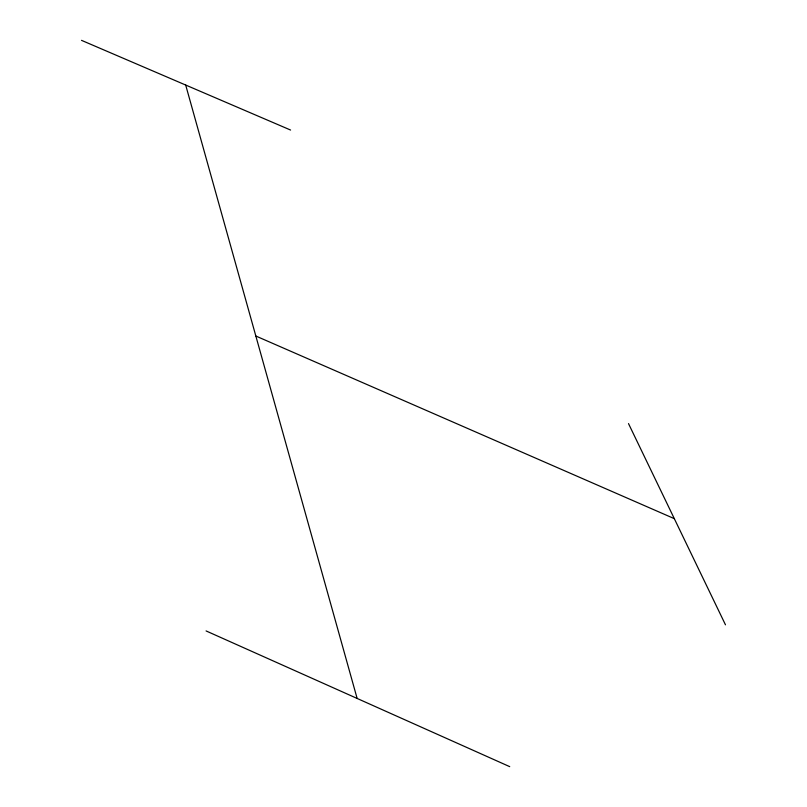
<?xml version="1.0" encoding="UTF-8"?>
<svg xmlns="http://www.w3.org/2000/svg" width="807" height="807" viewBox="0 0 807 807"><rect width="100%" height="100%" fill="white"/><g stroke="black" fill="none" stroke-linecap="round" stroke-linejoin="round"><path stroke-width="1.21" d="M81.517 40.35L290.591 130.048M255.839 336.025L674.309 518.649M206.088 630.933L509.721 766.65M628.502 423.594L725.483 624.82M185.691 85.048L357.138 698.448"/></g></svg>
